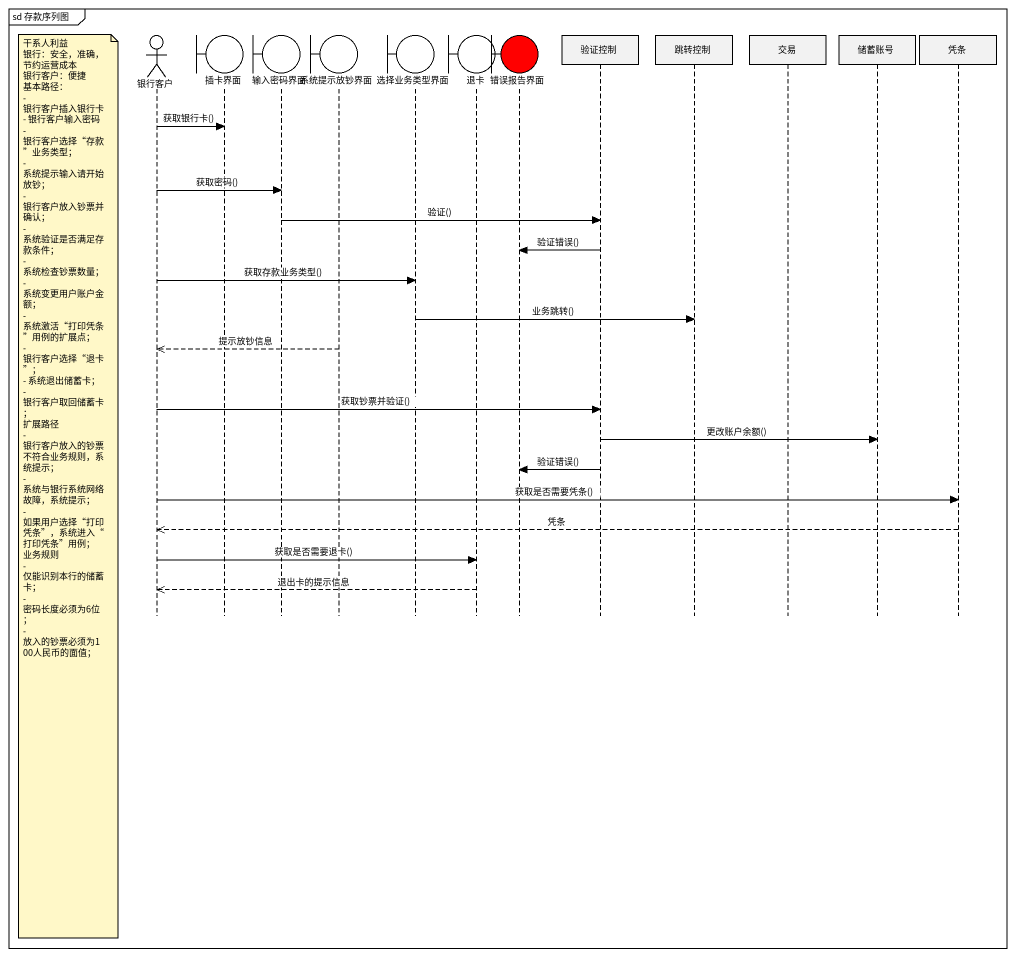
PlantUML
@startuml
mainframe sd 存款序列图
hide footbox
actor 银行客户
boundary 插卡界面
boundary 输入密码界面
boundary 系统提示放钞界面
boundary 选择业务类型界面
boundary 退卡
boundary 错误报告界面 #FF0000
participant 验证控制
participant 跳转控制
participant 交易
participant 储蓄账号
participant 凭条

银行客户 -> 插卡界面 : 获取银行卡()
银行客户 -> 输入密码界面 : 获取密码()
输入密码界面 -> 验证控制 : 验证()
验证控制 -> 错误报告界面 : 验证错误()
银行客户 -> 选择业务类型界面 : 获取存款业务类型()
选择业务类型界面 -> 跳转控制 : 业务跳转()
系统提示放钞界面 -->> 银行客户 : 提示放钞信息
银行客户 -> 验证控制 : 获取钞票并验证()
验证控制 -> 储蓄账号 : 更改账户余额()
验证控制 -> 错误报告界面 : 验证错误()
note left of 银行客户
  干系人利益
  银行：安全，准确，节约运营成本
  银行客户：便捷
  基本路径：
  - 银行客户插入银行卡
  - 银行客户输入密码
  - 银行客户选择“存款”业务类型；
  - 系统提示输入请开始放钞；
  - 银行客户放入钞票并确认；
  - 系统验证是否满足存款条件；
  - 系统检查钞票数量；
  - 系统变更用户账户金额；
  - 系统激活“打印凭条”用例的扩展点；
  - 银行客户选择“退卡”；
  - 系统退出储蓄卡；
  - 银行客户取回储蓄卡；
  扩展路径
  - 银行客户放入的钞票不符合业务规则，系统提示；
  - 系统与银行系统网络故障，系统提示；
  - 如果用户选择“打印凭条”，系统进入“打印凭条”用例；
  业务规则
  - 仅能识别本行的储蓄卡；
  - 密码长度必须为6位；
  - 放入的钞票必须为100人民币的面值；
end note
银行客户 -> 凭条 : 获取是否需要凭条()
凭条 -->> 银行客户 : 凭条
银行客户 -> 退卡 : 获取是否需要退卡()
退卡 -->> 银行客户 : 退出卡的提示信息
@enduml
